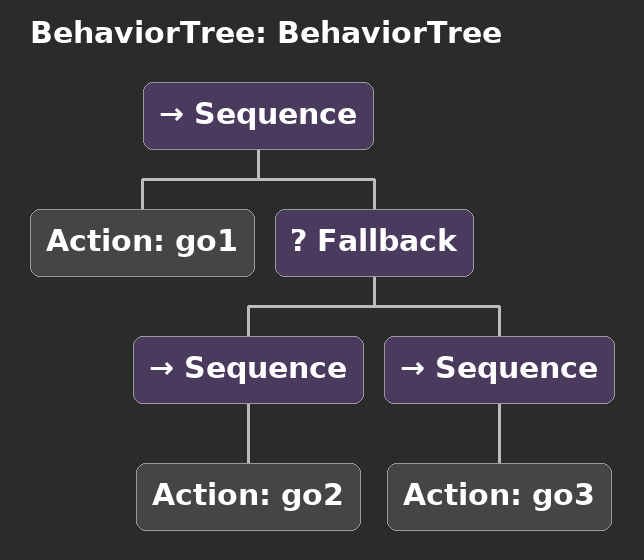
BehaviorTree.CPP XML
<?xml version="1.0"?>
<root main_tree_to_execute="BehaviorTree">
    <BehaviorTree ID="BehaviorTree">
        <Sequence>
            <Action ID="go1"/>
            <Fallback>
                <Sequence>
                    <Action ID="go2"/>
                </Sequence>
                <Sequence>
                    <Action ID="go3"/>
                </Sequence>
            </Fallback>
        </Sequence>
    </BehaviorTree>
</root>
